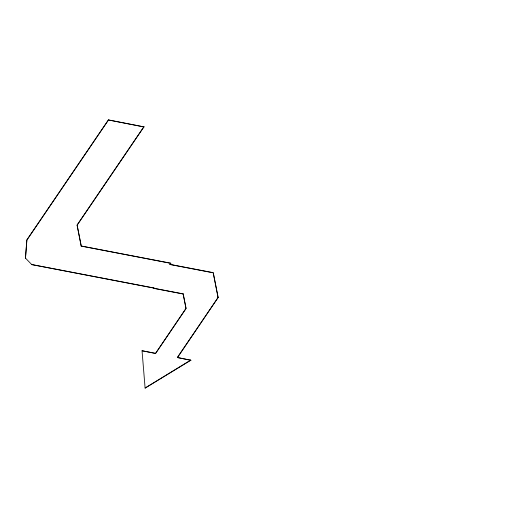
<?xml version="1.0" encoding="UTF-8"?>
<svg xmlns="http://www.w3.org/2000/svg" width="508" height="508" viewBox="0 0 508 508"><rect width="100%" height="100%" fill="white"/><g stroke="black" fill="none" stroke-linecap="round" stroke-linejoin="round"><path stroke-width="0.76" d="M108.445 120.072L26.905 240.074L25.476 258.191L26.822 239.935L108.369 119.939L143.961 126.905L108.369 119.939M170.853 263.341L81.191 246.043L77.064 225.044L143.866 126.74M81.267 246.183L77.14 225.177L143.942 126.873M153.937 287.979L153.861 288.411L153.937 287.979L31.839 264.592L154.019 288.119M170.777 263.207L170.072 264.547L170.777 263.207L81.191 246.043M183.147 293.872L186.08 308.515L155.543 353.46L185.998 308.381L183.147 293.872L153.765 288.239M177.317 357.505L190.837 360.248L177.317 357.505L218.072 297.536L213.182 272.656L169.977 264.376M177.419 357.676L218.072 297.536M190.741 360.077L145.104 388.061L190.837 360.248M170.053 264.516L213.277 272.828L218.173 297.707M153.841 288.379L183.229 294.005M145.104 388.061L142.037 350.749L155.461 353.32M155.562 353.492L142.037 350.749M25.4 258.051L31.921 264.731"/></g></svg>
